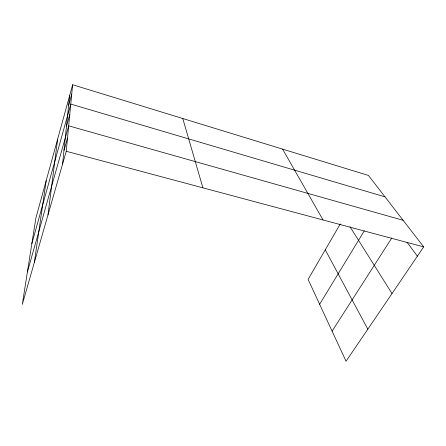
<?xml version="1.0" encoding="UTF-8"?>
<svg xmlns="http://www.w3.org/2000/svg" width="446" height="446" viewBox="0 0 446 446"><rect width="100%" height="100%" fill="white"/><g stroke="black" fill="none" stroke-linecap="round" stroke-linejoin="round"><path stroke-width="0.67" d="M72.637 84.746L35.875 218.033L22.3 304.428L66.242 151.283L72.637 84.746L368.435 175.44L423.7 246.889L346.046 361.254L308.097 279.391L340.265 223.976M62.574 164.067L69.648 95.578M47.995 214.872L57.634 139.141M34.364 262.387L46.183 180.652M68.656 105.195L71.739 94.073M31.844 243.683L70.78 104.091L384.998 196.848M66.476 126.307L69.771 114.561M27.396 271.999L68.684 125.844L403.128 220.291M63.979 150.469L67.513 138.048M319.626 304.267L364.293 230.872M332.092 331.161L391.8 237.974M66.242 151.283L423.7 246.889M407.07 242.278L417.389 256.182M350.01 226.758L392.006 293.563M282.58 149.115L323.049 219.967M325.262 249.821L367.822 329.187M182.771 118.513L202.908 187.833"/></g></svg>
